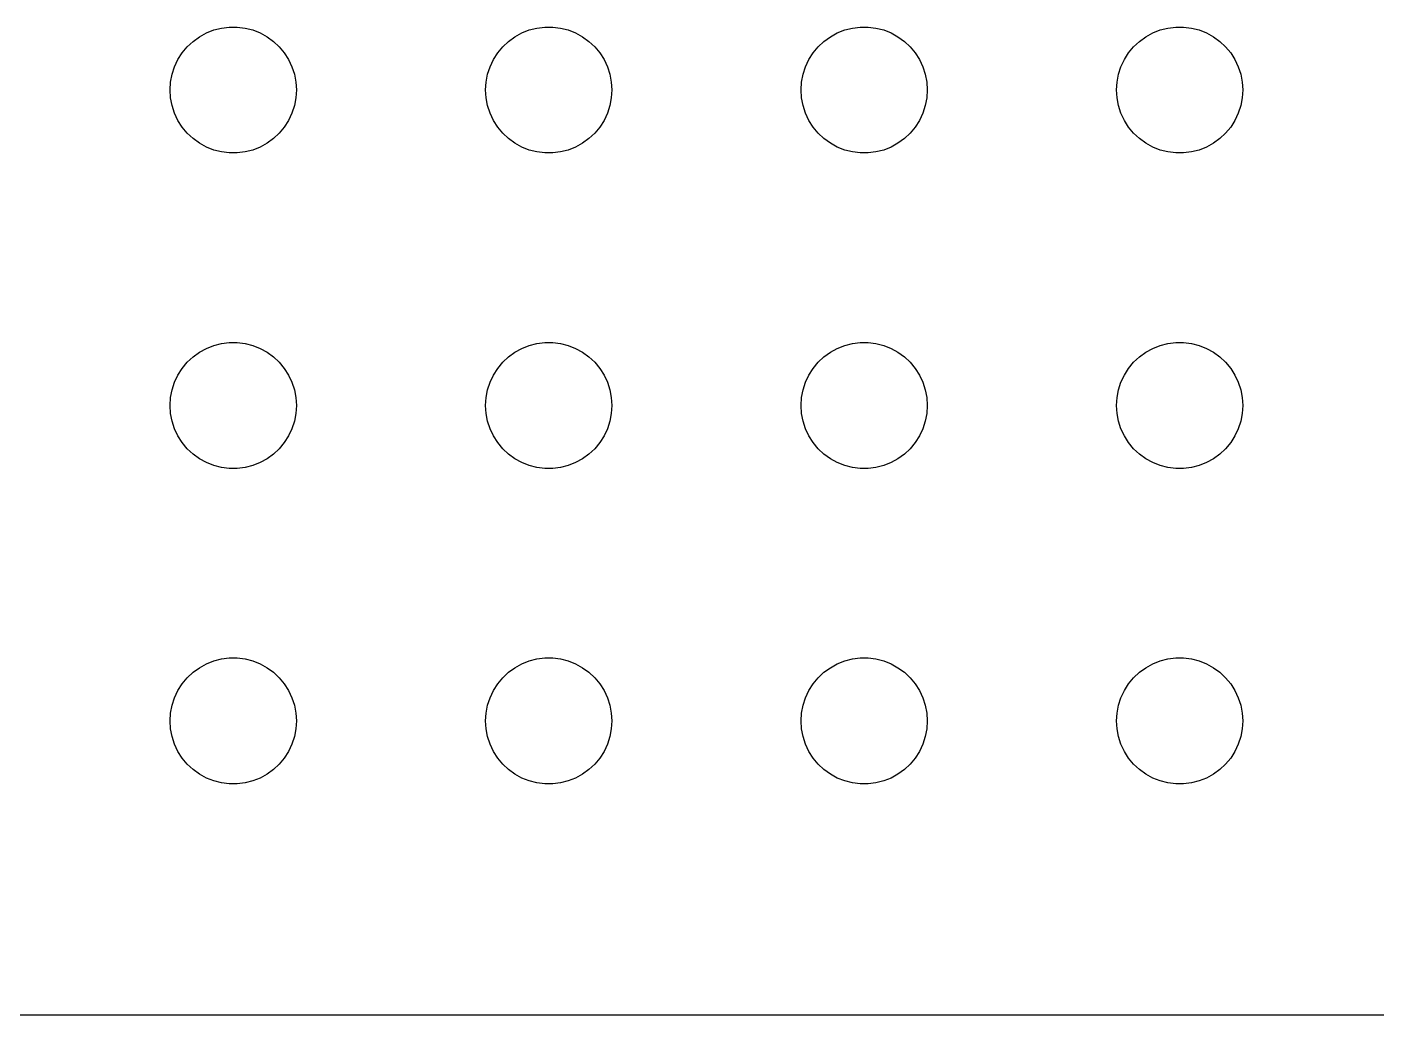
# Model space of a CAD drawing. Header units: metres. Extents: x -134 to 134, y 518 to 1078.
# Drawn here: x -102.4 to -70.31, y 860.01 to 883.5 of the extents above; entities that cross this region are included whole.
import ezdxf

# ---------------------------------------------------------------- set-up
doc = ezdxf.new("R2010")
doc.units = ezdxf.units.M

msp = doc.modelspace()

# ---------------------------------------------------------------- linework, layer by layer
for p, q in [((-98.3037, 883.266), (-98.1387, 883.357)), ((-98.1387, 883.357), (-97.9635, 883.427)), ((-97.9635, 883.427), (-97.7811, 883.473)), ((-97.7811, 883.473), (-97.5942, 883.497)), ((-97.5942, 883.497), (-97.4058, 883.497)), ((-97.4058, 883.497), (-97.2189, 883.473)), ((-97.2189, 883.473), (-97.0365, 883.427)), ((-97.0365, 883.427), (-96.8613, 883.357)), ((-96.8613, 883.357), (-96.6963, 883.266)), ((-90.8037, 883.266), (-90.6387, 883.357)), ((-90.6387, 883.357), (-90.4635, 883.427)), ((-90.4635, 883.427), (-90.2811, 883.473)), ((-90.2811, 883.473), (-90.0942, 883.497)), ((-90.0942, 883.497), (-89.9058, 883.497)), ((-89.9058, 883.497), (-89.7189, 883.473)), ((-89.7189, 883.473), (-89.5365, 883.427)), ((-89.5365, 883.427), (-89.3613, 883.357)), ((-89.3613, 883.357), (-89.1963, 883.266)), ((-83.3037, 883.266), (-83.1387, 883.357)), ((-83.1387, 883.357), (-82.9635, 883.427)), ((-82.9635, 883.427), (-82.7811, 883.473)), ((-82.7811, 883.473), (-82.5942, 883.497)), ((-82.5942, 883.497), (-82.4058, 883.497)), ((-82.4058, 883.497), (-82.2189, 883.473)), ((-82.2189, 883.473), (-82.0365, 883.427)), ((-82.0365, 883.427), (-81.8613, 883.357)), ((-81.8613, 883.357), (-81.6963, 883.266)), ((-75.8037, 883.266), (-75.6387, 883.357)), ((-75.6387, 883.357), (-75.4635, 883.427)), ((-75.4635, 883.427), (-75.2811, 883.473)), ((-75.2811, 883.473), (-75.0942, 883.497)), ((-75.0942, 883.497), (-74.9058, 883.497)), ((-74.9058, 883.497), (-74.7189, 883.473)), ((-74.7189, 883.473), (-74.5365, 883.427)), ((-74.5365, 883.427), (-74.3613, 883.357)), ((-74.3613, 883.357), (-74.1963, 883.266)), ((-98.7135, 882.882), (-98.5934, 883.027)), ((-98.5934, 883.027), (-98.4561, 883.156)), ((-98.4561, 883.156), (-98.3037, 883.266)), ((-96.6963, 883.266), (-96.5439, 883.156)), ((-96.5439, 883.156), (-96.4065, 883.027)), ((-96.4065, 883.027), (-96.2865, 882.882)), ((-91.2135, 882.882), (-91.0934, 883.027)), ((-91.0934, 883.027), (-90.9561, 883.156)), ((-90.9561, 883.156), (-90.8037, 883.266)), ((-89.1963, 883.266), (-89.0439, 883.156)), ((-89.0439, 883.156), (-88.9065, 883.027)), ((-88.9065, 883.027), (-88.7865, 882.882)), ((-83.7135, 882.882), (-83.5934, 883.027)), ((-83.5934, 883.027), (-83.4561, 883.156)), ((-83.4561, 883.156), (-83.3037, 883.266)), ((-81.6963, 883.266), (-81.5439, 883.156)), ((-81.5439, 883.156), (-81.4065, 883.027)), ((-81.4065, 883.027), (-81.2865, 882.882)), ((-76.2135, 882.882), (-76.0934, 883.027)), ((-76.0934, 883.027), (-75.9561, 883.156)), ((-75.9561, 883.156), (-75.8037, 883.266)), ((-74.1963, 883.266), (-74.0439, 883.156)), ((-74.0439, 883.156), (-73.9065, 883.027)), ((-73.9065, 883.027), (-73.7865, 882.882)), ((-98.8947, 882.552), (-98.8145, 882.723)), ((-98.8145, 882.723), (-98.7135, 882.882)), ((-96.2865, 882.882), (-96.1855, 882.723)), ((-96.1855, 882.723), (-96.1053, 882.552)), ((-91.3947, 882.552), (-91.3145, 882.723)), ((-91.3145, 882.723), (-91.2135, 882.882)), ((-88.7865, 882.882), (-88.6855, 882.723)), ((-88.6855, 882.723), (-88.6053, 882.552)), ((-83.8947, 882.552), (-83.8145, 882.723)), ((-83.8145, 882.723), (-83.7135, 882.882)), ((-81.2865, 882.882), (-81.1855, 882.723)), ((-81.1855, 882.723), (-81.1053, 882.552)), ((-76.3947, 882.552), (-76.3145, 882.723)), ((-76.3145, 882.723), (-76.2135, 882.882)), ((-73.7865, 882.882), (-73.6855, 882.723)), ((-73.6855, 882.723), (-73.6053, 882.552)), ((-98.9882, 882.188), (-98.9529, 882.373)), ((-98.9529, 882.373), (-98.8947, 882.552)), ((-96.1053, 882.552), (-96.0471, 882.373)), ((-96.0471, 882.373), (-96.0118, 882.188)), ((-91.4882, 882.188), (-91.4529, 882.373)), ((-91.4529, 882.373), (-91.3947, 882.552)), ((-88.6053, 882.552), (-88.5471, 882.373)), ((-88.5471, 882.373), (-88.5118, 882.188)), ((-83.9882, 882.188), (-83.9529, 882.373)), ((-83.9529, 882.373), (-83.8947, 882.552)), ((-81.1053, 882.552), (-81.0471, 882.373)), ((-81.0471, 882.373), (-81.0118, 882.188)), ((-76.4882, 882.188), (-76.4529, 882.373)), ((-76.4529, 882.373), (-76.3947, 882.552)), ((-73.6053, 882.552), (-73.5471, 882.373)), ((-73.5471, 882.373), (-73.5118, 882.188)), ((-99, 882), (-98.9882, 882.188)), ((-96.0118, 882.188), (-96, 882)), ((-91.5, 882), (-91.4882, 882.188)), ((-88.5118, 882.188), (-88.5, 882)), ((-84, 882), (-83.9882, 882.188)), ((-81.0118, 882.188), (-81, 882)), ((-76.5, 882), (-76.4882, 882.188)), ((-73.5118, 882.188), (-73.5, 882)), ((-98.9882, 881.812), (-99, 882)), ((-98.9529, 881.627), (-98.9882, 881.812)), ((-96.0118, 881.812), (-96.0471, 881.627)), ((-96, 882), (-96.0118, 881.812)), ((-91.4882, 881.812), (-91.5, 882)), ((-91.4529, 881.627), (-91.4882, 881.812)), ((-88.5118, 881.812), (-88.5471, 881.627)), ((-88.5, 882), (-88.5118, 881.812)), ((-83.9882, 881.812), (-84, 882)), ((-83.9529, 881.627), (-83.9882, 881.812)), ((-81.0118, 881.812), (-81.0471, 881.627)), ((-81, 882), (-81.0118, 881.812)), ((-76.4882, 881.812), (-76.5, 882)), ((-76.4529, 881.627), (-76.4882, 881.812)), ((-73.5118, 881.812), (-73.5471, 881.627)), ((-73.5, 882), (-73.5118, 881.812)), ((-98.8947, 881.448), (-98.9529, 881.627)), ((-98.8145, 881.277), (-98.8947, 881.448)), ((-96.1053, 881.448), (-96.1855, 881.277)), ((-96.0471, 881.627), (-96.1053, 881.448)), ((-91.3947, 881.448), (-91.4529, 881.627)), ((-91.3145, 881.277), (-91.3947, 881.448)), ((-88.6053, 881.448), (-88.6855, 881.277)), ((-88.5471, 881.627), (-88.6053, 881.448)), ((-83.8947, 881.448), (-83.9529, 881.627)), ((-83.8145, 881.277), (-83.8947, 881.448)), ((-81.1053, 881.448), (-81.1855, 881.277)), ((-81.0471, 881.627), (-81.1053, 881.448)), ((-76.3947, 881.448), (-76.4529, 881.627)), ((-76.3145, 881.277), (-76.3947, 881.448)), ((-73.6053, 881.448), (-73.6855, 881.277)), ((-73.5471, 881.627), (-73.6053, 881.448)), ((-98.7135, 881.118), (-98.8145, 881.277)), ((-98.5934, 880.973), (-98.7135, 881.118)), ((-96.2865, 881.118), (-96.4065, 880.973)), ((-96.1855, 881.277), (-96.2865, 881.118)), ((-91.2135, 881.118), (-91.3145, 881.277)), ((-91.0934, 880.973), (-91.2135, 881.118)), ((-88.7865, 881.118), (-88.9065, 880.973)), ((-88.6855, 881.277), (-88.7865, 881.118)), ((-83.7135, 881.118), (-83.8145, 881.277)), ((-83.5934, 880.973), (-83.7135, 881.118)), ((-81.2865, 881.118), (-81.4065, 880.973)), ((-81.1855, 881.277), (-81.2865, 881.118)), ((-76.2135, 881.118), (-76.3145, 881.277)), ((-76.0934, 880.973), (-76.2135, 881.118)), ((-73.7865, 881.118), (-73.9065, 880.973)), ((-73.6855, 881.277), (-73.7865, 881.118)), ((-98.4561, 880.844), (-98.5934, 880.973)), ((-98.3037, 880.734), (-98.4561, 880.844)), ((-98.1387, 880.643), (-98.3037, 880.734)), ((-96.6963, 880.734), (-96.8613, 880.643)), ((-96.5439, 880.844), (-96.6963, 880.734)), ((-96.4065, 880.973), (-96.5439, 880.844)), ((-90.9561, 880.844), (-91.0934, 880.973)), ((-90.8037, 880.734), (-90.9561, 880.844)), ((-90.6387, 880.643), (-90.8037, 880.734)), ((-89.1963, 880.734), (-89.3613, 880.643)), ((-89.0439, 880.844), (-89.1963, 880.734)), ((-88.9065, 880.973), (-89.0439, 880.844)), ((-83.4561, 880.844), (-83.5934, 880.973)), ((-83.3037, 880.734), (-83.4561, 880.844)), ((-83.1387, 880.643), (-83.3037, 880.734)), ((-81.6963, 880.734), (-81.8613, 880.643)), ((-81.5439, 880.844), (-81.6963, 880.734)), ((-81.4065, 880.973), (-81.5439, 880.844)), ((-75.9561, 880.844), (-76.0934, 880.973)), ((-75.8037, 880.734), (-75.9561, 880.844)), ((-75.6387, 880.643), (-75.8037, 880.734)), ((-74.1963, 880.734), (-74.3613, 880.643)), ((-74.0439, 880.844), (-74.1963, 880.734)), ((-73.9065, 880.973), (-74.0439, 880.844)), ((-97.9635, 880.573), (-98.1387, 880.643)), ((-97.7811, 880.527), (-97.9635, 880.573)), ((-97.5942, 880.503), (-97.7811, 880.527)), ((-97.4058, 880.503), (-97.5942, 880.503)), ((-97.2189, 880.527), (-97.4058, 880.503)), ((-97.0365, 880.573), (-97.2189, 880.527)), ((-96.8613, 880.643), (-97.0365, 880.573)), ((-90.4635, 880.573), (-90.6387, 880.643)), ((-90.2811, 880.527), (-90.4635, 880.573)), ((-90.0942, 880.503), (-90.2811, 880.527)), ((-89.9058, 880.503), (-90.0942, 880.503)), ((-89.7189, 880.527), (-89.9058, 880.503)), ((-89.5365, 880.573), (-89.7189, 880.527)), ((-89.3613, 880.643), (-89.5365, 880.573)), ((-82.9635, 880.573), (-83.1387, 880.643)), ((-82.7811, 880.527), (-82.9635, 880.573)), ((-82.5942, 880.503), (-82.7811, 880.527)), ((-82.4058, 880.503), (-82.5942, 880.503)), ((-82.2189, 880.527), (-82.4058, 880.503)), ((-82.0365, 880.573), (-82.2189, 880.527)), ((-81.8613, 880.643), (-82.0365, 880.573)), ((-75.4635, 880.573), (-75.6387, 880.643)), ((-75.2811, 880.527), (-75.4635, 880.573)), ((-75.0942, 880.503), (-75.2811, 880.527)), ((-74.9058, 880.503), (-75.0942, 880.503)), ((-74.7189, 880.527), (-74.9058, 880.503)), ((-74.5365, 880.573), (-74.7189, 880.527)), ((-74.3613, 880.643), (-74.5365, 880.573)), ((-98.1387, 875.857), (-97.9635, 875.927)), ((-97.9635, 875.927), (-97.7811, 875.973)), ((-97.7811, 875.973), (-97.5942, 875.997)), ((-97.5942, 875.997), (-97.4058, 875.997)), ((-97.4058, 875.997), (-97.2189, 875.973)), ((-97.2189, 875.973), (-97.0365, 875.927)), ((-97.0365, 875.927), (-96.8613, 875.857)), ((-90.6387, 875.857), (-90.4635, 875.927)), ((-90.4635, 875.927), (-90.2811, 875.973)), ((-90.2811, 875.973), (-90.0942, 875.997)), ((-90.0942, 875.997), (-89.9058, 875.997)), ((-89.9058, 875.997), (-89.7189, 875.973)), ((-89.7189, 875.973), (-89.5365, 875.927)), ((-89.5365, 875.927), (-89.3613, 875.857)), ((-83.1387, 875.857), (-82.9635, 875.927)), ((-82.9635, 875.927), (-82.7811, 875.973)), ((-82.7811, 875.973), (-82.5942, 875.997)), ((-82.5942, 875.997), (-82.4058, 875.997)), ((-82.4058, 875.997), (-82.2189, 875.973)), ((-82.2189, 875.973), (-82.0365, 875.927)), ((-82.0365, 875.927), (-81.8613, 875.857)), ((-75.6387, 875.857), (-75.4635, 875.927)), ((-75.4635, 875.927), (-75.2811, 875.973)), ((-75.2811, 875.973), (-75.0942, 875.997)), ((-75.0942, 875.997), (-74.9058, 875.997)), ((-74.9058, 875.997), (-74.7189, 875.973)), ((-74.7189, 875.973), (-74.5365, 875.927)), ((-74.5365, 875.927), (-74.3613, 875.857)), ((-98.5934, 875.527), (-98.4561, 875.656)), ((-98.4561, 875.656), (-98.3037, 875.766)), ((-98.3037, 875.766), (-98.1387, 875.857)), ((-96.8613, 875.857), (-96.6963, 875.766)), ((-96.6963, 875.766), (-96.5439, 875.656)), ((-96.5439, 875.656), (-96.4065, 875.527)), ((-91.0934, 875.527), (-90.9561, 875.656)), ((-90.9561, 875.656), (-90.8037, 875.766)), ((-90.8037, 875.766), (-90.6387, 875.857)), ((-89.3613, 875.857), (-89.1963, 875.766)), ((-89.1963, 875.766), (-89.0439, 875.656)), ((-89.0439, 875.656), (-88.9065, 875.527)), ((-83.5934, 875.527), (-83.4561, 875.656)), ((-83.4561, 875.656), (-83.3037, 875.766)), ((-83.3037, 875.766), (-83.1387, 875.857)), ((-81.8613, 875.857), (-81.6963, 875.766)), ((-81.6963, 875.766), (-81.5439, 875.656)), ((-81.5439, 875.656), (-81.4065, 875.527)), ((-76.0934, 875.527), (-75.9561, 875.656)), ((-75.9561, 875.656), (-75.8037, 875.766)), ((-75.8037, 875.766), (-75.6387, 875.857)), ((-74.3613, 875.857), (-74.1963, 875.766)), ((-74.1963, 875.766), (-74.0439, 875.656)), ((-74.0439, 875.656), (-73.9065, 875.527)), ((-98.8145, 875.223), (-98.7135, 875.382)), ((-98.7135, 875.382), (-98.5934, 875.527)), ((-96.4065, 875.527), (-96.2865, 875.382)), ((-96.2865, 875.382), (-96.1855, 875.223)), ((-91.3145, 875.223), (-91.2135, 875.382)), ((-91.2135, 875.382), (-91.0934, 875.527)), ((-88.9065, 875.527), (-88.7865, 875.382)), ((-88.7865, 875.382), (-88.6855, 875.223)), ((-83.8145, 875.223), (-83.7135, 875.382)), ((-83.7135, 875.382), (-83.5934, 875.527)), ((-81.4065, 875.527), (-81.2865, 875.382)), ((-81.2865, 875.382), (-81.1855, 875.223)), ((-76.3145, 875.223), (-76.2135, 875.382)), ((-76.2135, 875.382), (-76.0934, 875.527)), ((-73.9065, 875.527), (-73.7865, 875.382)), ((-73.7865, 875.382), (-73.6855, 875.223)), ((-98.9529, 874.873), (-98.8947, 875.052)), ((-98.8947, 875.052), (-98.8145, 875.223)), ((-96.1855, 875.223), (-96.1053, 875.052)), ((-96.1053, 875.052), (-96.0471, 874.873)), ((-91.4529, 874.873), (-91.3947, 875.052)), ((-91.3947, 875.052), (-91.3145, 875.223)), ((-88.6855, 875.223), (-88.6053, 875.052)), ((-88.6053, 875.052), (-88.5471, 874.873)), ((-83.9529, 874.873), (-83.8947, 875.052)), ((-83.8947, 875.052), (-83.8145, 875.223)), ((-81.1855, 875.223), (-81.1053, 875.052)), ((-81.1053, 875.052), (-81.0471, 874.873)), ((-76.4529, 874.873), (-76.3947, 875.052)), ((-76.3947, 875.052), (-76.3145, 875.223)), ((-73.6855, 875.223), (-73.6053, 875.052)), ((-73.6053, 875.052), (-73.5471, 874.873)), ((-99, 874.5), (-98.9882, 874.688)), ((-98.9882, 874.688), (-98.9529, 874.873)), ((-96.0471, 874.873), (-96.0118, 874.688)), ((-96.0118, 874.688), (-96, 874.5)), ((-91.5, 874.5), (-91.4882, 874.688)), ((-91.4882, 874.688), (-91.4529, 874.873)), ((-88.5471, 874.873), (-88.5118, 874.688)), ((-88.5118, 874.688), (-88.5, 874.5)), ((-84, 874.5), (-83.9882, 874.688)), ((-83.9882, 874.688), (-83.9529, 874.873)), ((-81.0471, 874.873), (-81.0118, 874.688)), ((-81.0118, 874.688), (-81, 874.5)), ((-76.5, 874.5), (-76.4882, 874.688)), ((-76.4882, 874.688), (-76.4529, 874.873)), ((-73.5471, 874.873), (-73.5118, 874.688)), ((-73.5118, 874.688), (-73.5, 874.5)), ((-98.9882, 874.312), (-99, 874.5)), ((-98.9529, 874.127), (-98.9882, 874.312)), ((-96.0118, 874.312), (-96.0471, 874.127)), ((-96, 874.5), (-96.0118, 874.312)), ((-91.4882, 874.312), (-91.5, 874.5)), ((-91.4529, 874.127), (-91.4882, 874.312)), ((-88.5118, 874.312), (-88.5471, 874.127)), ((-88.5, 874.5), (-88.5118, 874.312)), ((-83.9882, 874.312), (-84, 874.5)), ((-83.9529, 874.127), (-83.9882, 874.312)), ((-81.0118, 874.312), (-81.0471, 874.127)), ((-81, 874.5), (-81.0118, 874.312)), ((-76.4882, 874.312), (-76.5, 874.5)), ((-76.4529, 874.127), (-76.4882, 874.312)), ((-73.5118, 874.312), (-73.5471, 874.127)), ((-73.5, 874.5), (-73.5118, 874.312)), ((-98.8947, 873.948), (-98.9529, 874.127)), ((-96.0471, 874.127), (-96.1053, 873.948)), ((-91.3947, 873.948), (-91.4529, 874.127)), ((-88.5471, 874.127), (-88.6053, 873.948)), ((-83.8947, 873.948), (-83.9529, 874.127)), ((-81.0471, 874.127), (-81.1053, 873.948)), ((-76.3947, 873.948), (-76.4529, 874.127)), ((-73.5471, 874.127), (-73.6053, 873.948)), ((-98.8145, 873.777), (-98.8947, 873.948)), ((-98.7135, 873.618), (-98.8145, 873.777)), ((-96.1855, 873.777), (-96.2865, 873.618)), ((-96.1053, 873.948), (-96.1855, 873.777)), ((-91.3145, 873.777), (-91.3947, 873.948)), ((-91.2135, 873.618), (-91.3145, 873.777)), ((-88.6855, 873.777), (-88.7865, 873.618)), ((-88.6053, 873.948), (-88.6855, 873.777)), ((-83.8145, 873.777), (-83.8947, 873.948)), ((-83.7135, 873.618), (-83.8145, 873.777)), ((-81.1855, 873.777), (-81.2865, 873.618)), ((-81.1053, 873.948), (-81.1855, 873.777)), ((-76.3145, 873.777), (-76.3947, 873.948)), ((-76.2135, 873.618), (-76.3145, 873.777)), ((-73.6855, 873.777), (-73.7865, 873.618)), ((-73.6053, 873.948), (-73.6855, 873.777)), ((-98.5934, 873.473), (-98.7135, 873.618)), ((-98.4561, 873.344), (-98.5934, 873.473)), ((-98.3037, 873.234), (-98.4561, 873.344)), ((-96.5439, 873.344), (-96.6963, 873.234)), ((-96.4065, 873.473), (-96.5439, 873.344)), ((-96.2865, 873.618), (-96.4065, 873.473)), ((-91.0934, 873.473), (-91.2135, 873.618)), ((-90.9561, 873.344), (-91.0934, 873.473)), ((-90.8037, 873.234), (-90.9561, 873.344)), ((-89.0439, 873.344), (-89.1963, 873.234)), ((-88.9065, 873.473), (-89.0439, 873.344)), ((-88.7865, 873.618), (-88.9065, 873.473)), ((-83.5934, 873.473), (-83.7135, 873.618)), ((-83.4561, 873.344), (-83.5934, 873.473)), ((-83.3037, 873.234), (-83.4561, 873.344)), ((-81.5439, 873.344), (-81.6963, 873.234)), ((-81.4065, 873.473), (-81.5439, 873.344)), ((-81.2865, 873.618), (-81.4065, 873.473)), ((-76.0934, 873.473), (-76.2135, 873.618)), ((-75.9561, 873.344), (-76.0934, 873.473)), ((-75.8037, 873.234), (-75.9561, 873.344)), ((-74.0439, 873.344), (-74.1963, 873.234)), ((-73.9065, 873.473), (-74.0439, 873.344)), ((-73.7865, 873.618), (-73.9065, 873.473)), ((-98.1387, 873.143), (-98.3037, 873.234)), ((-97.9635, 873.073), (-98.1387, 873.143)), ((-97.7811, 873.027), (-97.9635, 873.073)), ((-97.5942, 873.003), (-97.7811, 873.027)), ((-97.2189, 873.027), (-97.4058, 873.003)), ((-97.0365, 873.073), (-97.2189, 873.027)), ((-96.8613, 873.143), (-97.0365, 873.073)), ((-96.6963, 873.234), (-96.8613, 873.143)), ((-90.6387, 873.143), (-90.8037, 873.234)), ((-90.4635, 873.073), (-90.6387, 873.143)), ((-90.2811, 873.027), (-90.4635, 873.073)), ((-90.0942, 873.003), (-90.2811, 873.027)), ((-89.7189, 873.027), (-89.9058, 873.003)), ((-89.5365, 873.073), (-89.7189, 873.027)), ((-89.3613, 873.143), (-89.5365, 873.073)), ((-89.1963, 873.234), (-89.3613, 873.143)), ((-83.1387, 873.143), (-83.3037, 873.234)), ((-82.9635, 873.073), (-83.1387, 873.143)), ((-82.7811, 873.027), (-82.9635, 873.073)), ((-82.5942, 873.003), (-82.7811, 873.027)), ((-82.2189, 873.027), (-82.4058, 873.003)), ((-82.0365, 873.073), (-82.2189, 873.027)), ((-81.8613, 873.143), (-82.0365, 873.073)), ((-81.6963, 873.234), (-81.8613, 873.143)), ((-75.6387, 873.143), (-75.8037, 873.234)), ((-75.4635, 873.073), (-75.6387, 873.143)), ((-75.2811, 873.027), (-75.4635, 873.073)), ((-75.0942, 873.003), (-75.2811, 873.027)), ((-74.7189, 873.027), (-74.9058, 873.003)), ((-74.5365, 873.073), (-74.7189, 873.027)), ((-74.3613, 873.143), (-74.5365, 873.073)), ((-74.1963, 873.234), (-74.3613, 873.143)), ((-97.4058, 873.003), (-97.5942, 873.003)), ((-89.9058, 873.003), (-90.0942, 873.003)), ((-82.4058, 873.003), (-82.5942, 873.003)), ((-74.9058, 873.003), (-75.0942, 873.003)), ((-98.4561, 868.156), (-98.3037, 868.266)), ((-98.3037, 868.266), (-98.1387, 868.357)), ((-98.1387, 868.357), (-97.9635, 868.427)), ((-97.9635, 868.427), (-97.7811, 868.473)), ((-97.7811, 868.473), (-97.5942, 868.497)), ((-97.5942, 868.497), (-97.4058, 868.497)), ((-97.4058, 868.497), (-97.2189, 868.473)), ((-97.2189, 868.473), (-97.0365, 868.427)), ((-97.0365, 868.427), (-96.8613, 868.357)), ((-96.8613, 868.357), (-96.6963, 868.266)), ((-96.6963, 868.266), (-96.5439, 868.156)), ((-90.9561, 868.156), (-90.8037, 868.266)), ((-90.8037, 868.266), (-90.6387, 868.357)), ((-90.6387, 868.357), (-90.4635, 868.427)), ((-90.4635, 868.427), (-90.2811, 868.473)), ((-90.2811, 868.473), (-90.0942, 868.497)), ((-90.0942, 868.497), (-89.9058, 868.497)), ((-89.9058, 868.497), (-89.7189, 868.473)), ((-89.7189, 868.473), (-89.5365, 868.427)), ((-89.5365, 868.427), (-89.3613, 868.357)), ((-89.3613, 868.357), (-89.1963, 868.266)), ((-89.1963, 868.266), (-89.0439, 868.156)), ((-83.4561, 868.156), (-83.3037, 868.266)), ((-83.3037, 868.266), (-83.1387, 868.357)), ((-83.1387, 868.357), (-82.9635, 868.427)), ((-82.9635, 868.427), (-82.7811, 868.473)), ((-82.7811, 868.473), (-82.5942, 868.497)), ((-82.5942, 868.497), (-82.4058, 868.497)), ((-82.4058, 868.497), (-82.2189, 868.473)), ((-82.2189, 868.473), (-82.0365, 868.427)), ((-82.0365, 868.427), (-81.8613, 868.357)), ((-81.8613, 868.357), (-81.6963, 868.266)), ((-81.6963, 868.266), (-81.5439, 868.156)), ((-75.9561, 868.156), (-75.8037, 868.266)), ((-75.8037, 868.266), (-75.6387, 868.357)), ((-75.6387, 868.357), (-75.4635, 868.427)), ((-75.4635, 868.427), (-75.2811, 868.473)), ((-75.2811, 868.473), (-75.0942, 868.497)), ((-75.0942, 868.497), (-74.9058, 868.497)), ((-74.9058, 868.497), (-74.7189, 868.473)), ((-74.7189, 868.473), (-74.5365, 868.427)), ((-74.5365, 868.427), (-74.3613, 868.357)), ((-74.3613, 868.357), (-74.1963, 868.266)), ((-74.1963, 868.266), (-74.0439, 868.156)), ((-98.7135, 867.882), (-98.5934, 868.027)), ((-98.5934, 868.027), (-98.4561, 868.156)), ((-96.5439, 868.156), (-96.4065, 868.027)), ((-96.4065, 868.027), (-96.2865, 867.882)), ((-91.2135, 867.882), (-91.0934, 868.027)), ((-91.0934, 868.027), (-90.9561, 868.156)), ((-89.0439, 868.156), (-88.9065, 868.027)), ((-88.9065, 868.027), (-88.7865, 867.882)), ((-83.7135, 867.882), (-83.5934, 868.027)), ((-83.5934, 868.027), (-83.4561, 868.156)), ((-81.5439, 868.156), (-81.4065, 868.027)), ((-81.4065, 868.027), (-81.2865, 867.882)), ((-76.2135, 867.882), (-76.0934, 868.027)), ((-76.0934, 868.027), (-75.9561, 868.156)), ((-74.0439, 868.156), (-73.9065, 868.027)), ((-73.9065, 868.027), (-73.7865, 867.882)), ((-98.8947, 867.552), (-98.8145, 867.723)), ((-98.8145, 867.723), (-98.7135, 867.882)), ((-96.2865, 867.882), (-96.1855, 867.723)), ((-96.1855, 867.723), (-96.1053, 867.552)), ((-91.3947, 867.552), (-91.3145, 867.723)), ((-91.3145, 867.723), (-91.2135, 867.882)), ((-88.7865, 867.882), (-88.6855, 867.723)), ((-88.6855, 867.723), (-88.6053, 867.552)), ((-83.8947, 867.552), (-83.8145, 867.723)), ((-83.8145, 867.723), (-83.7135, 867.882)), ((-81.2865, 867.882), (-81.1855, 867.723)), ((-81.1855, 867.723), (-81.1053, 867.552)), ((-76.3947, 867.552), (-76.3145, 867.723)), ((-76.3145, 867.723), (-76.2135, 867.882)), ((-73.7865, 867.882), (-73.6855, 867.723)), ((-73.6855, 867.723), (-73.6053, 867.552)), ((-98.9882, 867.188), (-98.9529, 867.373)), ((-98.9529, 867.373), (-98.8947, 867.552)), ((-96.1053, 867.552), (-96.0471, 867.373)), ((-96.0471, 867.373), (-96.0118, 867.188)), ((-91.4882, 867.188), (-91.4529, 867.373)), ((-91.4529, 867.373), (-91.3947, 867.552)), ((-88.6053, 867.552), (-88.5471, 867.373)), ((-88.5471, 867.373), (-88.5118, 867.188)), ((-83.9882, 867.188), (-83.9529, 867.373)), ((-83.9529, 867.373), (-83.8947, 867.552)), ((-81.1053, 867.552), (-81.0471, 867.373)), ((-81.0471, 867.373), (-81.0118, 867.188)), ((-76.4882, 867.188), (-76.4529, 867.373)), ((-76.4529, 867.373), (-76.3947, 867.552)), ((-73.6053, 867.552), (-73.5471, 867.373)), ((-73.5471, 867.373), (-73.5118, 867.188)), ((-99, 867), (-98.9882, 867.188)), ((-98.9882, 866.812), (-99, 867)), ((-96.0118, 867.188), (-96, 867)), ((-96, 867), (-96.0118, 866.812)), ((-91.5, 867), (-91.4882, 867.188)), ((-91.4882, 866.812), (-91.5, 867)), ((-88.5118, 867.188), (-88.5, 867)), ((-88.5, 867), (-88.5118, 866.812)), ((-84, 867), (-83.9882, 867.188)), ((-83.9882, 866.812), (-84, 867)), ((-81.0118, 867.188), (-81, 867)), ((-81, 867), (-81.0118, 866.812)), ((-76.5, 867), (-76.4882, 867.188)), ((-76.4882, 866.812), (-76.5, 867)), ((-73.5118, 867.188), (-73.5, 867)), ((-73.5, 867), (-73.5118, 866.812)), ((-98.9529, 866.627), (-98.9882, 866.812)), ((-98.8947, 866.448), (-98.9529, 866.627)), ((-96.0471, 866.627), (-96.1053, 866.448)), ((-96.0118, 866.812), (-96.0471, 866.627)), ((-91.4529, 866.627), (-91.4882, 866.812)), ((-91.3947, 866.448), (-91.4529, 866.627)), ((-88.5471, 866.627), (-88.6053, 866.448)), ((-88.5118, 866.812), (-88.5471, 866.627)), ((-83.9529, 866.627), (-83.9882, 866.812)), ((-83.8947, 866.448), (-83.9529, 866.627)), ((-81.0471, 866.627), (-81.1053, 866.448)), ((-81.0118, 866.812), (-81.0471, 866.627)), ((-76.4529, 866.627), (-76.4882, 866.812)), ((-76.3947, 866.448), (-76.4529, 866.627)), ((-73.5471, 866.627), (-73.6053, 866.448)), ((-73.5118, 866.812), (-73.5471, 866.627)), ((-98.8145, 866.277), (-98.8947, 866.448)), ((-96.1053, 866.448), (-96.1855, 866.277)), ((-91.3145, 866.277), (-91.3947, 866.448)), ((-88.6053, 866.448), (-88.6855, 866.277)), ((-83.8145, 866.277), (-83.8947, 866.448)), ((-81.1053, 866.448), (-81.1855, 866.277)), ((-76.3145, 866.277), (-76.3947, 866.448)), ((-73.6053, 866.448), (-73.6855, 866.277)), ((-98.7135, 866.118), (-98.8145, 866.277)), ((-98.5934, 865.973), (-98.7135, 866.118)), ((-98.4561, 865.844), (-98.5934, 865.973)), ((-96.4065, 865.973), (-96.5439, 865.844)), ((-96.2865, 866.118), (-96.4065, 865.973)), ((-96.1855, 866.277), (-96.2865, 866.118)), ((-91.2135, 866.118), (-91.3145, 866.277)), ((-91.0934, 865.973), (-91.2135, 866.118)), ((-90.9561, 865.844), (-91.0934, 865.973)), ((-88.9065, 865.973), (-89.0439, 865.844)), ((-88.7865, 866.118), (-88.9065, 865.973)), ((-88.6855, 866.277), (-88.7865, 866.118)), ((-83.7135, 866.118), (-83.8145, 866.277)), ((-83.5934, 865.973), (-83.7135, 866.118)), ((-83.4561, 865.844), (-83.5934, 865.973)), ((-81.4065, 865.973), (-81.5439, 865.844)), ((-81.2865, 866.118), (-81.4065, 865.973)), ((-81.1855, 866.277), (-81.2865, 866.118)), ((-76.2135, 866.118), (-76.3145, 866.277)), ((-76.0934, 865.973), (-76.2135, 866.118)), ((-75.9561, 865.844), (-76.0934, 865.973)), ((-73.9065, 865.973), (-74.0439, 865.844)), ((-73.7865, 866.118), (-73.9065, 865.973)), ((-73.6855, 866.277), (-73.7865, 866.118)), ((-98.3037, 865.734), (-98.4561, 865.844)), ((-98.1387, 865.643), (-98.3037, 865.734)), ((-97.9635, 865.573), (-98.1387, 865.643)), ((-96.8613, 865.643), (-97.0365, 865.573)), ((-96.6963, 865.734), (-96.8613, 865.643)), ((-96.5439, 865.844), (-96.6963, 865.734)), ((-90.8037, 865.734), (-90.9561, 865.844)), ((-90.6387, 865.643), (-90.8037, 865.734)), ((-90.4635, 865.573), (-90.6387, 865.643)), ((-89.3613, 865.643), (-89.5365, 865.573)), ((-89.1963, 865.734), (-89.3613, 865.643)), ((-89.0439, 865.844), (-89.1963, 865.734)), ((-83.3037, 865.734), (-83.4561, 865.844)), ((-83.1387, 865.643), (-83.3037, 865.734)), ((-82.9635, 865.573), (-83.1387, 865.643)), ((-81.8613, 865.643), (-82.0365, 865.573)), ((-81.6963, 865.734), (-81.8613, 865.643)), ((-81.5439, 865.844), (-81.6963, 865.734)), ((-75.8037, 865.734), (-75.9561, 865.844)), ((-75.6387, 865.643), (-75.8037, 865.734)), ((-75.4635, 865.573), (-75.6387, 865.643)), ((-74.3613, 865.643), (-74.5365, 865.573)), ((-74.1963, 865.734), (-74.3613, 865.643)), ((-74.0439, 865.844), (-74.1963, 865.734)), ((-97.7811, 865.527), (-97.9635, 865.573)), ((-97.5942, 865.503), (-97.7811, 865.527)), ((-97.4058, 865.503), (-97.5942, 865.503)), ((-97.2189, 865.527), (-97.4058, 865.503)), ((-97.0365, 865.573), (-97.2189, 865.527)), ((-90.2811, 865.527), (-90.4635, 865.573)), ((-90.0942, 865.503), (-90.2811, 865.527)), ((-89.9058, 865.503), (-90.0942, 865.503)), ((-89.7189, 865.527), (-89.9058, 865.503)), ((-89.5365, 865.573), (-89.7189, 865.527)), ((-82.7811, 865.527), (-82.9635, 865.573)), ((-82.5942, 865.503), (-82.7811, 865.527)), ((-82.4058, 865.503), (-82.5942, 865.503)), ((-82.2189, 865.527), (-82.4058, 865.503)), ((-82.0365, 865.573), (-82.2189, 865.527)), ((-75.2811, 865.527), (-75.4635, 865.573)), ((-75.0942, 865.503), (-75.2811, 865.527)), ((-74.9058, 865.503), (-75.0942, 865.503)), ((-74.7189, 865.527), (-74.9058, 865.503)), ((-74.5365, 865.573), (-74.7189, 865.527)), ((-129.814, 860.01), (129.814, 860.01))]:
    msp.add_line(p, q)

doc.saveas('drawing.dxf')
